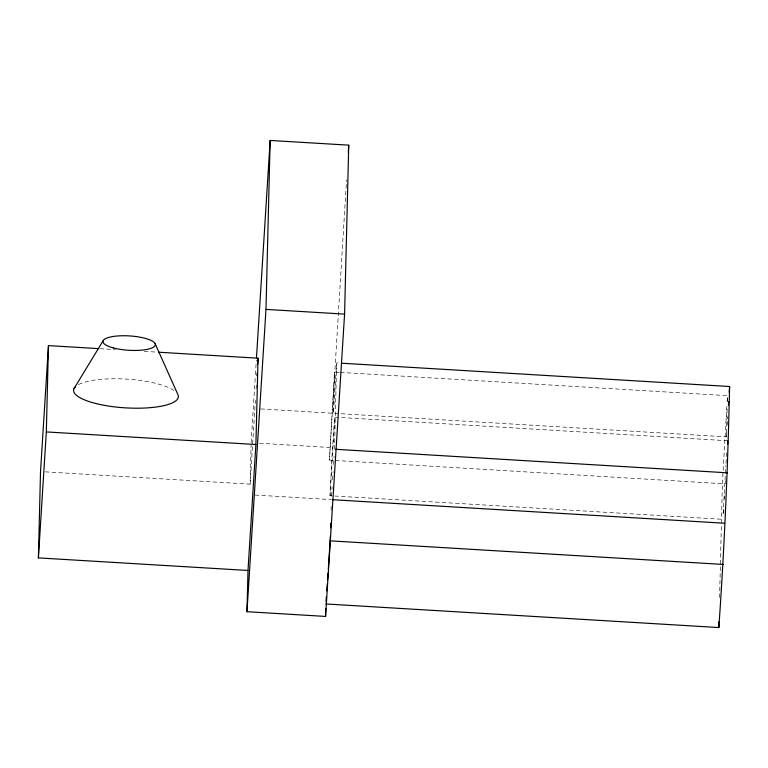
<?xml version="1.0" encoding="UTF-8"?>
<svg xmlns="http://www.w3.org/2000/svg" width="768" height="768" viewBox="0 0 768 768"><rect width="100%" height="100%" fill="white"/><g stroke="black" fill="none" stroke-linecap="round" stroke-linejoin="round"><path stroke-width="0.58" stroke-dasharray="3.84 2.88" d="M45.312 471.859L250.109 484.157L251.069 445.123M721.411 523.258L722.381 483.696L329.414 460.099L346.57 179.798M331.075 510.211L331.19 505.507M339.254 372.355L334.474 372.067L333.456 413.299L336.634 362.909L340.214 363.13M334.502 449.232L336.634 362.909M719.578 597.581L721.382 524.458M260.822 408.931L726.432 436.886L727.181 406.262M727.296 401.549L727.45 395.654L340.445 372.422M723.139 513.754L725.318 474.278M329.414 460.099L334.474 372.067M722.381 483.696L726.826 406.358M727.104 401.606L727.45 395.654M725.539 483.763L725.722 480.691M251.126 442.752L255.341 375.84M255.418 374.65L256.32 360.307M250.109 484.157L255.379 400.378M256.118 388.656L256.339 385.142M331.555 496.099L332.141 486.72M332.582 479.693L333.101 471.494M333.542 464.458L334.061 456.259M726.432 436.886L726.73 432.202M727.171 425.174L727.68 416.966M725.386 473.28L725.875 465.389M726.019 463.277L726.72 452.765M724.57 499.104L724.79 495.677M723.869 509.395L723.494 514.397M727.728 440.755L334.762 417.158L332.035 455.818L330.029 495.744L723.005 519.341M330.029 495.744L334.762 417.158M99.946 348.701L115.517 349.632M144.259 351.36L156.24 352.08M259.469 443.251L329.722 447.475M255.12 495.034L331.334 499.613M78.643 384.557A52.493 14.381 3.6 0 1 127.478 379.171A52.493 14.381 3.6 0 1 174.528 390.883"/><path stroke-width="1.15" d="M256.464 357.917L270.154 140.448L348.739 145.162L344.582 314.112L325.565 616.426L246.97 611.702L247.987 570.47L38.4 557.894L40.522 471.571L48.451 345.61L98.755 348.634M38.4 557.894L46.33 431.923L48.451 345.61M247.987 570.47L255.907 444.509L258.038 358.195L158.63 352.224M246.97 611.702L265.987 309.389L270.154 140.448M325.565 616.426L325.757 608.496M328.301 569.424L330.432 536.131M330.634 527.885L330.749 523.171M325.872 603.965L718.838 627.552L718.992 621.562M718.838 627.552C724.435 547.306 727.834 466.934 729.6 386.506L341.405 363.197M727.69 443.99L727.661 441.005M256.925 375.773L257.078 373.421M257.664 364.051L258.038 358.195M348.298 152.323L348.739 145.162M728.419 405.254L728.64 401.731M729.235 392.362L729.6 386.506M326.035 601.584L326.371 596.822M326.794 590.861L327.293 583.718M327.552 580.147L328.051 572.995M74.083 388.493L103.2 340.608M265.987 309.389L344.582 314.112M46.33 431.923L255.907 444.509M335.702 449.299L727.478 472.819M332.525 499.69L724.301 523.21M330.317 540.845L723.293 564.442M155.146 343.718L177.974 394.723A52.493 14.381 3.6 0 1 122.198 407.635A52.493 14.381 3.6 0 1 75.466 386.726M113.059 347.846A26.246 7.19 3.6 0 0 155.107 345.6A26.246 7.19 3.6 0 0 119.29 335.856A26.246 7.19 3.6 0 0 113.059 347.846"/></g></svg>
